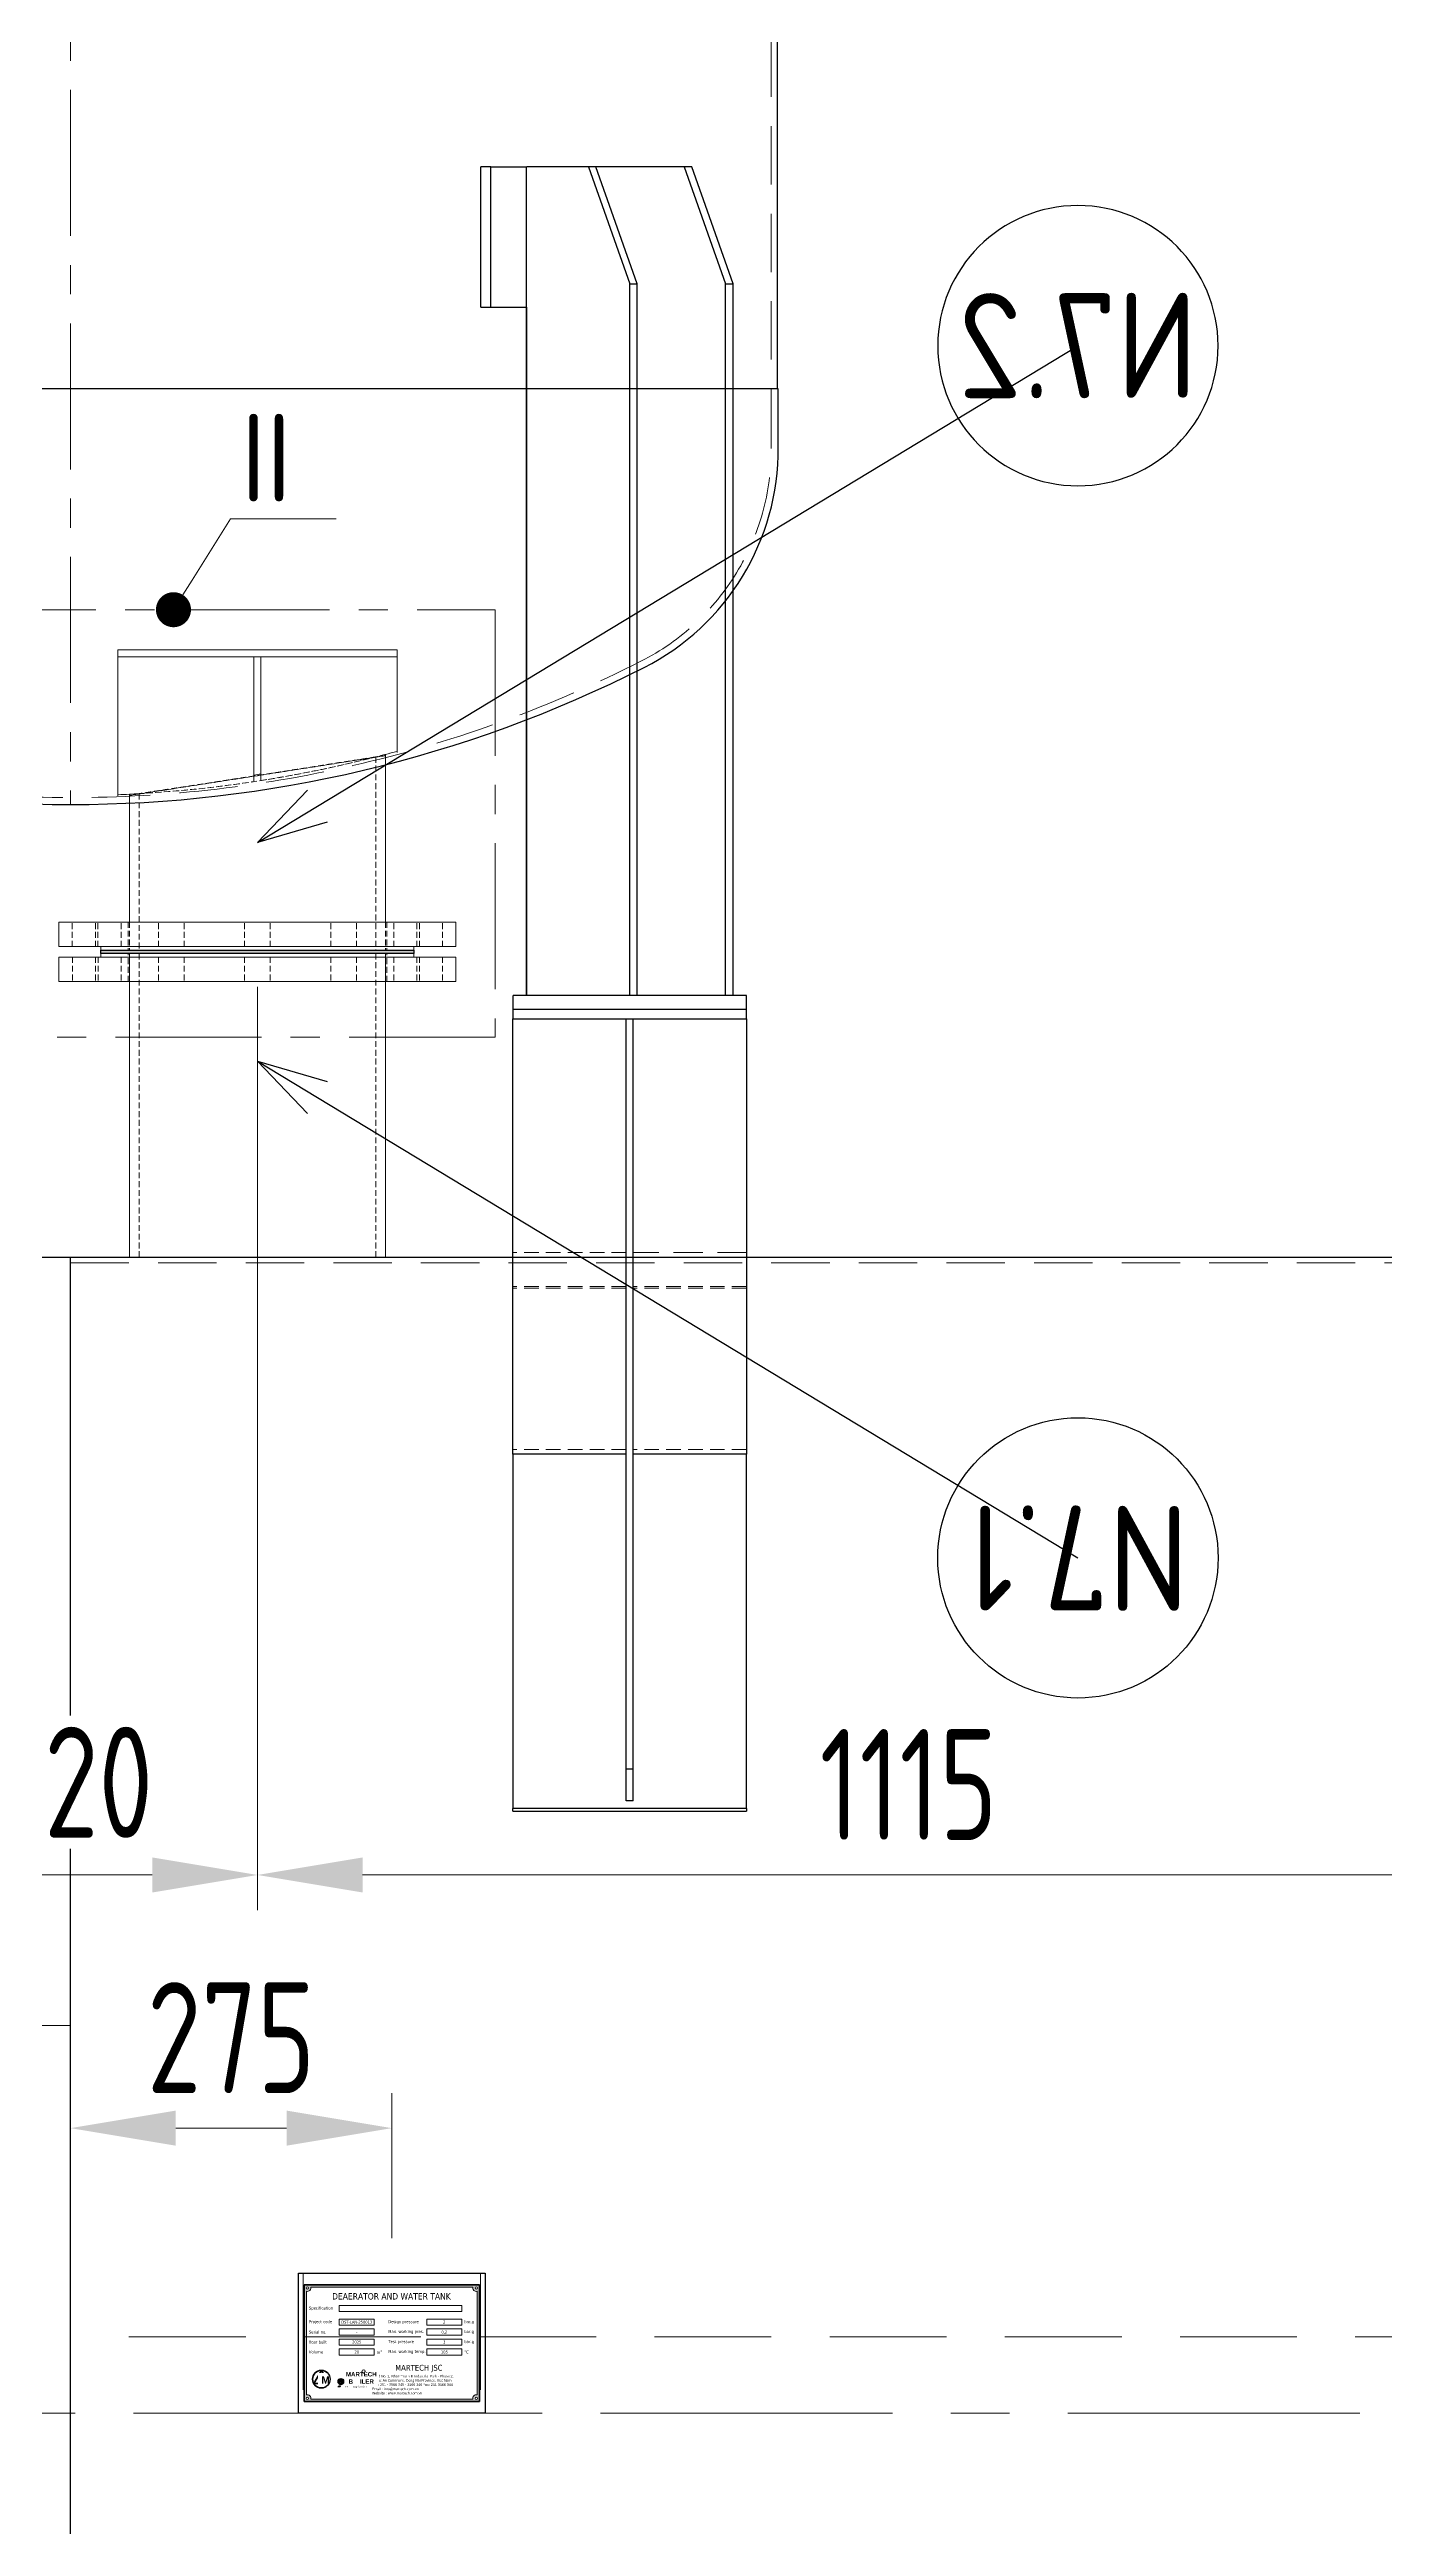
# Model space of a CAD drawing. Header units: millimetres. Extents: x -46397 to 283259, y -8690 to 23983.
# Drawn here: x 122264 to 123407, y 3872 to 5993 of the extents above; entities that cross this region are included whole.
import ezdxf
from ezdxf import colors
from ezdxf.entities.mleader import LeaderData, LeaderLine
from ezdxf.enums import TextEntityAlignment as Align
from ezdxf.math import Vec2, Vec3

# ---------------------------------------------------------------- set-up
doc = ezdxf.new("R2010")
doc.units = ezdxf.units.MM
for name, pattern in [('CENTER', [2, 1.25, -0.25, 0.25, -0.25]), ('HIDDEN', [0.375, 0.25, -0.125]), ('HIDDENX2', [0.75, 0.5, -0.25])]:
    doc.linetypes.add(name, pattern=pattern)
doc.layers.get('Defpoints').update_dxf_attribs({"lineweight": 0})
for name, color, linetype, lineweight in [('0-Dim', 7, 'Continuous', 0), ('AM_8', 1, 'Continuous', 25), ('CHUAN NET KHUAT', 4, 'HIDDEN', 0), ('DUONGCHINH', 7, 'Continuous', 25), ('DUONGTAM', 1, 'CENTER', 0), ('Long_AM_Visible', 30, 'Continuous', 25), ('MARTECH-TP-PRIMARY', 2, 'Continuous', 0), ('MARTECH-TP-TEXT3', 3, 'Continuous', 0), ('NETCHINH', 7, 'Continuous', 9), ('PHANTOM 2', 8, 'Continuous', 0), ('Standard', 7, 'Continuous', 0), ('TEXT', 7, 'Continuous', 0)]:
    doc.layers.add(name, color=color, linetype=linetype, lineweight=lineweight)
doc.styles.add('Arial', font='arial.ttf')
doc.styles.add('GHI CHÚ 1', font='isocp_IV25.ttf', dxfattribs={"width": 0.8})
doc.styles.add('Long_Text', font='isocp.shx', dxfattribs={"width": 0.7})
doc.styles.get("Standard").update_dxf_attribs({"font": 'isocp.shx', "width": 0.8})
doc.styles.add('Tahoma', font='tahoma.ttf')
doc.styles.add('TEXT', font='arial.ttf', dxfattribs={"height": 124})
doc.styles.add('Text_nameplate', font='arial.ttf', dxfattribs={"width": 0.9, "height": 2.5})
doc.dimstyles.new('1-30SCALE', dxfattribs={"dimtxt": 75, "dimasz": 75, "dimexe": 37.5, "dimexo": 30, "dimgap": 30, "dimtad": 1, "dimtoh": 1, "dimdec": 0, "dimdsep": 46, "dimtxsty": 'GHI CHÚ 1', "dimcen": 0.09, "dimclrd": 256, "dimclre": 256, "dimclrt": 2, "dimadec": 0, "dimazin": 0, "dimtfac": 1, "dimtdec": 0, "dimtofl": 0, "dimtmove": 0, "dimatfit": 3, "dimfxl": 1, "dimlwd": 0, "dimlwe": 0, "dimarcsym": 0})

# ---------------------------------------------------------------- blocks, each defined once
blk = doc.blocks.new('fsdgđfhfj')
at = {"layer": 'TEXT', "lineweight": 50}
blk.add_lwpolyline([(6355.4, 1637.4), (6348.9, 1626.1), (6361.9, 1626.1)], close=True, dxfattribs=at)
blk.add_circle((6355.4, 1629.9), 7.5, dxfattribs=at)
at = {"layer": 'TEXT', "insert": (6355.5, 1632.2), "char_height": 6.036, "attachment_point": 1, "style": 'TEXT', "bg_fill": 2}
blk.add_mtext('\\pxqc;{\\fArial|b1|i0|c0|p34;M}', dxfattribs=at)
blk.add_circle((6355.4, 1629.9), 7.5)
at = {"layer": 'TEXT', "insert": (6376.4, 1636), "char_height": 3.772, "attachment_point": 1, "style": 'TEXT', "bg_fill": 2}
blk.add_mtext('\\pxqc;{\\fArial|b1|i0|c0|p34;MARTECH\\PB    ILER}', dxfattribs=at)
at = {"layer": 'TEXT', "insert": (6375.5, 1624.2), "char_height": 1.32, "attachment_point": 1, "style": 'TEXT', "bg_fill": 2}
blk.add_mtext('\\pxqc;The      nergy Solutions', dxfattribs=at)
at = {"layer": 'TEXT'}
h = blk.add_hatch(color=256, dxfattribs=at)
h.dxf.hatch_style = 1
edge = h.paths.add_edge_path(flags=16)
edge.add_arc((6374.1, 1628.4), 0.228, 0, 360)
edge = h.paths.add_edge_path(flags=16)
edge.add_arc((6370.2, 1627.8), 0.228, 0, 360)
edge = h.paths.add_edge_path(flags=16)
edge.add_arc((6370.7, 1627.8), 0.228, 0, 360)
edge = h.paths.add_edge_path(flags=16)
edge.add_arc((6371.3, 1627.8), 0.228, 0, 360)
edge = h.paths.add_edge_path(flags=16)
edge.add_arc((6371.8, 1627.8), 0.228, 0, 360)
edge = h.paths.add_edge_path(flags=16)
edge.add_arc((6373.5, 1627.8), 0.228, 0, 360)
edge = h.paths.add_edge_path(flags=16)
edge.add_arc((6373, 1627.8), 0.228, 0, 360)
edge = h.paths.add_edge_path(flags=16)
edge.add_arc((6372.4, 1627.8), 0.228, 0, 360)
edge = h.paths.add_edge_path(flags=16)
edge.add_arc((6370.4, 1627.2), 0.228, 0, 360)
edge = h.paths.add_edge_path(flags=16)
edge.add_arc((6371, 1627.2), 0.228, 0, 360)
edge = h.paths.add_edge_path(flags=16)
edge.add_arc((6372.4, 1628.4), 0.228, 0, 360)
edge = h.paths.add_edge_path(flags=16)
edge.add_arc((6373, 1628.4), 0.228, 0, 360)
edge = h.paths.add_edge_path(flags=16)
edge.add_arc((6373.5, 1628.4), 0.228, 0, 360)
edge = h.paths.add_edge_path(flags=16)
edge.add_arc((6371.8, 1628.4), 0.228, 0, 360)
edge = h.paths.add_edge_path(flags=16)
edge.add_arc((6371.3, 1628.4), 0.228, 0, 360)
edge = h.paths.add_edge_path(flags=16)
edge.add_arc((6370.7, 1628.4), 0.228, 0, 360)
edge = h.paths.add_edge_path(flags=16)
edge.add_arc((6370.2, 1628.4), 0.228, 0, 360)
edge = h.paths.add_edge_path(flags=16)
edge.add_arc((6372.1, 1626.8), 0.818, 0, 360)
edge = h.paths.add_edge_path(flags=16)
edge.add_arc((6370.9, 1626.6), 0.228, 0, 360)
edge = h.paths.add_edge_path(flags=16)
edge.add_arc((6374.1, 1627.8), 0.228, 0, 360)
edge = h.paths.add_edge_path()
edge.add_arc((6372.1, 1627.8), 2.4, 0, 360)
h = blk.add_hatch(color=256, dxfattribs=at)
h.dxf.hatch_style = 1
edge = h.paths.add_edge_path()
edge.add_spline(control_points=[(6369.7, 1623.2), (6369.8, 1623.3), (6370.2, 1623.6), (6371.2, 1623.2), (6371.6, 1623.7), (6371.8, 1623.9)], knot_values=[0, 0, 0, 0, 0.315535, 1.31207, 1.873609, 1.873609, 1.873609, 1.873609], degree=3, periodic=0)
edge.add_spline(control_points=[(6371.8, 1623.9), (6371.7, 1623.8), (6371.2, 1623.3), (6370.1, 1623.9), (6369.8, 1623.3), (6369.7, 1623.2)], knot_values=[0, 0, 0, 0, 0.411397, 1.576501, 1.877595, 1.877595, 1.877595, 1.877595], degree=3, periodic=0)
edge = h.paths.add_edge_path()
edge.add_spline(control_points=[(6369.7, 1622.8), (6369.8, 1622.8), (6370.2, 1623.2), (6371.2, 1622.7), (6371.6, 1623.2), (6371.8, 1623.4)], knot_values=[0, 0, 0, 0, 0.315535, 1.31207, 1.873609, 1.873609, 1.873609, 1.873609], degree=3, periodic=0)
edge.add_spline(control_points=[(6371.8, 1623.4), (6371.7, 1623.3), (6371.2, 1622.9), (6370.1, 1623.4), (6369.8, 1622.9), (6369.7, 1622.8)], knot_values=[0, 0, 0, 0, 0.411397, 1.576501, 1.877595, 1.877595, 1.877595, 1.877595], degree=3, periodic=0)
at = {"layer": 'TEXT', "lineweight": 50}
for centre, radius in [((6372.1, 1627.8), 2.4), ((6372.1, 1626.8), 0.818)]:
    blk.add_circle(centre, radius, dxfattribs=at)
at = {"layer": 'TEXT'}
for centre, radius in [((6372.1, 1627.8), 2.4), ((6370.2, 1628.4), 0.228), ((6370.2, 1627.8), 0.228), ((6370.4, 1627.2), 0.228), ((6370.7, 1628.4), 0.228), ((6370.7, 1627.8), 0.228), ((6371, 1627.2), 0.228), ((6370.9, 1626.6), 0.228), ((6371.3, 1628.4), 0.228), ((6371.3, 1627.8), 0.228), ((6372.1, 1626.8), 0.818), ((6371.8, 1628.4), 0.228), ((6371.8, 1627.8), 0.228), ((6372.4, 1628.4), 0.228), ((6372.4, 1627.8), 0.228), ((6373, 1628.4), 0.228), ((6373, 1627.8), 0.228), ((6373.5, 1628.4), 0.228), ((6373.5, 1627.8), 0.228), ((6374.1, 1628.4), 0.228), ((6374.1, 1627.8), 0.228)]:
    blk.add_circle(centre, radius, dxfattribs=at)
for points in [[(6369.7, 1623.7), (6369.9, 1624), (6371.4, 1624.1), (6371.8, 1624.3)], [(6369.7, 1623.7), (6370, 1623.9), (6371.3, 1623.9), (6371.8, 1624.3)], [(6369.7, 1623.2), (6369.9, 1623.5), (6371.4, 1623.6), (6371.8, 1623.9)], [(6369.7, 1623.2), (6370, 1623.4), (6371.3, 1623.4), (6371.8, 1623.9)]]:
    blk.add_spline(points, degree=3, dxfattribs=at)
at = {"layer": 'TEXT', "insert": (6391.7, 1637.2), "char_height": 1.32, "attachment_point": 1, "style": 'TEXT', "bg_fill": 2}
blk.add_mtext('\\pxqc;R', dxfattribs=at)
at = {"layer": 'TEXT'}
blk.add_circle((6391.6, 1636.6), 1.44, dxfattribs=at)
blk = doc.blocks.new('DEA.Name')
h = blk.add_hatch(color=8)
h.dxf.hatch_style = 1
h.paths.add_polyline_path([(0, 0), (0, -100), (150, -100), (150, 0)])
h.paths.add_polyline_path([(144.4, -2, 0.561525), (148, -5.6), (148, -94.4, 0.561525), (144.4, -98), (5.6, -98, 0.561525), (2, -94.4), (2, -5.6, 0.561525), (5.6, -2)], flags=16)
h.paths.add_polyline_path([(3.7, -2.7, -1), (1.7, -2.7, -1)], flags=16)
h.paths.add_polyline_path([(30, -29.4), (60, -29.4), (60, -34.6), (30, -34.6)], flags=0)
h.paths.add_polyline_path([(30, -37.9), (60, -37.9), (60, -43.2), (30, -43.2)], flags=0)
h.paths.add_polyline_path([(30, -46.5), (60, -46.5), (60, -51.7), (30, -51.7)], flags=0)
h.paths.add_polyline_path([(30, -55), (60, -55), (60, -60.2), (30, -60.2)], flags=0)
h.paths.add_polyline_path([(3.7, -97.3, -1), (1.7, -97.3, -1)], flags=16)
h.paths.add_polyline_path([(105, -29.4), (135, -29.4), (135, -34.6), (105, -34.6)], flags=0)
h.paths.add_polyline_path([(105, -37.9), (135, -37.9), (135, -43.2), (105, -43.2)], flags=0)
h.paths.add_polyline_path([(105, -46.5), (135, -46.5), (135, -51.7), (105, -51.7)], flags=0)
h.paths.add_polyline_path([(148.3, -2.7, -1), (146.3, -2.7, -1)], flags=16)
h.paths.add_polyline_path([(148.3, -97.3, -1), (146.3, -97.3, -1)], flags=16)
h.paths.add_polyline_path([(57.5, -95.3), (129.3, -95.3), (129.3, -75.7), (57.5, -75.7)], flags=8)
h.paths.add_polyline_path([(71.3, -51.4), (94.1, -51.4), (94.1, -45.8), (71.3, -45.8)], flags=8)
h.paths.add_polyline_path([(3.3, -51.8), (19.7, -51.8), (19.7, -46.2), (3.3, -46.2)], flags=8)
h.paths.add_polyline_path([(71.1, -34.3), (97.8, -34.3), (97.8, -28.7), (71.1, -28.7)], flags=8)
h.paths.add_polyline_path([(71.1, -42.9), (102.5, -42.9), (102.5, -37.3), (71.1, -37.3)], flags=8)
h.paths.add_polyline_path([(75.1, -76.9), (120.8, -76.9), (120.8, -66.1), (75.1, -66.1)], flags=8)
h.paths.add_polyline_path([(19.6, -15.7), (129.3, -15.7), (129.3, -3.9), (19.6, -3.9)], flags=8)
blk.add_lwpolyline([(150, -100), (0, -100), (0, 0), (150, 0)], close=True)
at = {"layer": 'MARTECH-TP-PRIMARY'}
for points in [[(0, -100), (150, -100), (150, 0), (0, 0)], [(30, -17.7), (135, -17.7), (135, -22.9), (30, -22.9)], [(30, -29.4), (60, -29.4), (60, -34.6), (30, -34.6)], [(30, -37.9), (60, -37.9), (60, -43.2), (30, -43.2)], [(105, -29.4), (135, -29.4), (135, -34.6), (105, -34.6)], [(105, -37.9), (135, -37.9), (135, -43.2), (105, -43.2)], [(30, -46.5), (60, -46.5), (60, -51.7), (30, -51.7)], [(30, -55), (60, -55), (60, -60.2), (30, -60.2)], [(105, -46.5), (135, -46.5), (135, -51.7), (105, -51.7)], [(105, -55), (135, -55), (135, -60.2), (105, -60.2)]]:
    blk.add_lwpolyline(points, close=True, dxfattribs=at)
blk.add_lwpolyline([(2, -94.4, -0.561525), (5.6, -98), (144.4, -98, -0.561525), (148, -94.4), (148, -5.6, -0.561525), (144.4, -2), (5.6, -2, -0.561525), (2, -5.6)], format="xyb", close=True, dxfattribs=at)
for centre in [(2.7, -2.7), (147.3, -2.7), (2.7, -97.3), (147.3, -97.3)]:
    blk.add_circle(centre, 1, dxfattribs=at)
at = {"layer": 'MARTECH-TP-TEXT3', "style": 'Tahoma'}
for s, insert, char_height, width, attachment_point in [('\\pxql;Specification', (4, -20.3), 2.609, 18.46, 4), ('DEAERATOR AND WATER TANK', (74.7, -10), 5.5, 114.82, 5), ('\\pxql;Serial no.', (4, -40.5), 2.609, 18.46, 4), ('\\pxql;Project code', (4, -32), 2.609, 23.757, 4), ('\\pxql;Design pressure', (72, -32), 2.609, 70.434, 4), ('\\pxql;Max. working pres.', (72, -40.5), 2.609, 70.434, 4), ('bar.g', (137, -32), 2.61, 70.434, 4), ('bar.g', (137, -40.5), 2.61, 70.434, 4), ('\\pxql;Year built', (4, -49.1), 2.609, 18.46, 4), ('\\pxql;Volume', (4, -57.6), 2.609, 18.46, 4), ('\\A1;m{\\H0.7x;\\S3^ ;}', (62, -57.6), 2.609, 18.46, 4), ('\\pxql;Test pressure', (72, -49.1), 2.609, 70.434, 4), ('\\pxql;Max. working temp.', (72, -57.6), 2.609, 70.434, 4), ('bar.g', (137, -49.1), 2.61, 70.434, 4), ('%%DC', (137, -57.6), 2.61, 70.434, 4), ('\\pxql;Road No. 2, Nhon Trach III Industrial Park - Phase 2, \\PPhuoc An Commune, Dong Nai Province, Viet Nam\\PTel : 251 - 3566 345 - 3566 346 Fax: 251 3566 344\\PEmail : info@martech.com.vn\\PWebsite : www.martech.com.vn', (101.7, -85.6), 2.18, 86.974, 5), ('MARTECH JSC', (98.2, -71.8), 4.991, 165.947, 5)]:
    blk.add_mtext(s, dxfattribs=dict(at, insert=insert, char_height=char_height, width=width, attachment_point=attachment_point))
at = {"layer": 'MARTECH-TP-TEXT3', "style": 'Text_nameplate', "width": 0.9, "flags": 2}
blk.add_attdef('SPEC.', text='', height=2.5, dxfattribs=at).set_placement((82.5, -20.3), align=Align.MIDDLE_CENTER)
at = {"layer": 'MARTECH-TP-TEXT3', "style": 'Tahoma'}
for tag, height, p in [('PROJECT_CODE', 2.4, (45, -32)), ('SERIAL_NO.', 2.61, (45, -40.5)), ('MAX_WORKING_PRESS', 2.61, (120, -40.5)), ('DESIGN_PRESSURE', 2.61, (120, -32)), ('VOLUME', 2.61, (45, -57.6)), ('YEAR', 2.61, (45, -49.1)), ('MAX_WORKING_TEMP.', 2.61, (120, -57.6)), ('TEST_PRES.', 2.61, (120, -49.1))]:
    blk.add_attdef(tag, text='', height=height, dxfattribs=at).set_placement(p, align=Align.MIDDLE_CENTER)
blk.add_blockref('fsdgđfhfj', (-6340.7, -1710.8))
blk = doc.blocks.new('A$Cb6d5b212')
at = {"color": 2, "linetype": 'Continuous', "lineweight": 0, "ltscale": 10, "extrusion": (2.28848e-17, 1, 0)}
blk.add_line((0, -990), (0, 990), dxfattribs=at)
at = {"layer": 'CHUAN NET KHUAT', "color": 3, "linetype": 'HIDDENX2', "lineweight": 0, "ltscale": 100, "extrusion": (2.28848e-17, 1, 0)}
for p, q in [((-1500, 985), (0, 985)), ((0, 985), (1500, 985))]:
    blk.add_line(p, q, dxfattribs=at)
at = {"layer": 'CHUAN NET KHUAT', "color": 3, "linetype": 'HIDDENX2', "lineweight": 0, "ltscale": 200}
for p, q in [((0, 550.6), (-1500, 550.6)), ((0, 332), (-1500, 332))]:
    blk.add_line(p, q, dxfattribs=at)
at = {"layer": 'CHUAN NET KHUAT', "color": 4, "linetype": 'HIDDENX2', "lineweight": 0, "ltscale": 200}
blk.add_line((1500, 65.4), (0, 65.4), dxfattribs=at)
at = {"layer": 'DUONGCHINH', "color": 2, "ltscale": 10, "extrusion": (2.28848e-17, 1, 0)}
for p, q in [((-1500, 990), (0, 990)), ((0, -990), (0, 990)), ((0, 990), (1500, 990))]:
    blk.add_line(p, q, dxfattribs=at)
at = {"layer": 'DUONGTAM', "ltscale": 200}
blk.add_line((-3546.2, 0), (3546.2, 0), dxfattribs=at)
blk = doc.blocks.new('SD2-1')
at = {"layer": 'CHUAN NET KHUAT', "ltscale": 50, "extrusion": (2.28848e-17, 1, 0)}
for p, q in [((198.3, 478.3), (101.3, 478.3)), ((301.3, 474.3), (101.3, 474.3)), ((198.3, 449.3), (101.3, 449.3)), ((198.3, 447.8), (101.3, 447.8)), ((301.3, 449.3), (204.3, 449.3)), ((301.3, 447.8), (204.3, 447.8)), ((198.3, 309.6), (101.3, 309.6)), ((301.3, 309.6), (204.3, 309.6))]:
    blk.add_line(p, q, dxfattribs=at)
at = {"layer": 'CHUAN NET KHUAT', "ltscale": 100, "extrusion": (2.28848e-17, 1, 0)}
blk.add_line((301.3, 478.3), (204.3, 478.3), dxfattribs=at)
at = {"layer": 'DUONGCHINH', "extrusion": (2.28848e-17, 1, 0)}
for p, q in [((301.3, 686.3), (101.3, 686.3)), ((101.3, 686.3), (101.3, 678.3)), ((301.3, 678.3), (301.3, 686.3)), ((101.3, 678.3), (301.3, 678.3)), ((101.3, 305.6), (101.3, 678.3)), ((198.3, 35.8), (198.3, 678.3)), ((204.3, 35.8), (204.3, 678.3)), ((301.3, 678.3), (301.3, 305.6)), ((101.3, 305.6), (101.3, 2.1)), ((198.3, 305.6), (101.3, 305.6)), ((301.3, 305.6), (204.3, 305.6)), ((301.3, 2.1), (301.3, 305.6)), ((198.3, 8.7), (198.3, 35.8)), ((204.3, 35.8), (198.3, 35.8)), ((204.3, 8.7), (204.3, 35.8)), ((101.3, 0), (101.3, 2.1)), ((301.3, 2.1), (101.3, 2.1)), ((101.3, 0), (301.3, 0)), ((204.3, 8.7), (198.3, 8.7)), ((301.3, 2.1), (301.3, 0))]:
    blk.add_line(p, q, dxfattribs=at)
blk = doc.blocks.new('WQU EUIQUWE QWEQWE')
at = {"color": 2, "linetype": 'Continuous', "lineweight": 0, "ltscale": 10, "extrusion": (-2.22045e-16, 1, 0)}
for p, q in [((5330, 1247), (4990, 1247)), ((4990, 1226), (4990, 1247)), ((5294, 1250), (5026, 1250)), ((5026, 1247), (5026, 1250)), ((5050.4, 990), (5050.4, 1250)), ((5269.5, 990), (5269.5, 1250)), ((5294, 1247), (5294, 1250)), ((5330, 1226), (5330, 1247)), ((5330, 1226), (4990, 1226)), ((5050.4, 990), (5269.5, 990))]:
    blk.add_line(p, q, dxfattribs=at)
at = {"color": 1, "linetype": 'HIDDENX2', "lineweight": 0, "ltscale": 10, "extrusion": (-2.22045e-16, 1, 0)}
for p, q in [((5001.5, 1247), (5001.5, 1226)), ((5021.3, 1247), (5021.3, 1226)), ((5023.5, 1247), (5023.5, 1226)), ((5043.3, 1247), (5043.3, 1226)), ((5049.2, 1226), (5049.2, 1250)), ((5058.6, 990), (5058.6, 1250)), ((5075.2, 1247), (5075.2, 1226)), ((5097.2, 1247), (5097.2, 1226)), ((5149, 1247), (5149, 1226)), ((5171, 1247), (5171, 1226)), ((5222.7, 1247), (5222.7, 1226)), ((5244.7, 1247), (5244.7, 1226)), ((5261.4, 990), (5261.4, 1250)), ((5270.7, 1226), (5270.7, 1250)), ((5276.7, 1247), (5276.7, 1226)), ((5296.5, 1247), (5296.5, 1226)), ((5298.7, 1247), (5298.7, 1226)), ((5318.5, 1247), (5318.5, 1226))]:
    blk.add_line(p, q, dxfattribs=at)
blk = doc.blocks.new('A$C84ccd93c')
at = {"color": 3, "linetype": 'HIDDENX2', "lineweight": 0, "ltscale": 100, "extrusion": (6.89019e-16, 1, 0)}
blk.add_line((602.3, 1954.6), (602.3, 454.6), dxfattribs=at)
at = {"color": 3, "linetype": 'HIDDENX2', "lineweight": 0, "ltscale": 100}
blk.add_lwpolyline([(-597.7, 454.6), (-597.7, 404.6, 0.284518), (-486, 221.3, 0.238987), (490.7, 221.3, 0.284518), (602.3, 404.6), (602.3, 454.6)], format="xyb", dxfattribs=at)
at = {"layer": 'DUONGCHINH', "color": 2, "ltscale": 10, "extrusion": (6.89019e-16, 1, 0)}
for p, q in [((607.3, 1954.6), (607.3, 454.6)), ((607.3, 454.6), (-602.7, 454.6))]:
    blk.add_line(p, q, dxfattribs=at)
at = {"layer": 'DUONGCHINH', "color": 2, "ltscale": 10}
blk.add_lwpolyline([(-603.7, 454.6), (-603.7, 404.6, 0.28449), (-488.7, 216, 0.238987), (493.4, 216, 0.28449), (608.3, 404.6), (608.3, 454.6)], format="xyb", close=True, dxfattribs=at)
at = {"layer": 'DUONGTAM', "ltscale": 100}
blk.add_line((2.3, 2310.6), (2.3, 98.6), dxfattribs=at)
blk = doc.blocks.new('A$Cbc6c2a49')
at = {"color": 2, "linetype": 'Continuous', "lineweight": 0, "ltscale": 10, "extrusion": (6.89019e-16, 1, 0)}
for p, q in [((281.9, 231), (42.8, 231)), ((42.8, 225), (42.8, 231)), ((42.8, 225), (42.8, 225)), ((42.8, 225), (42.8, 106)), ((42.8, 225), (159.3, 225)), ((162.3, 225), (159.3, 225)), ((159.3, 123.9), (159.3, 225)), ((165.3, 225), (162.3, 225)), ((165.3, 225), (165.3, 124.9)), ((165.3, 225), (281.8, 225)), ((281.9, 225), (281.8, 225)), ((281.9, 225), (281.9, 231)), ((281.9, 143.2), (281.9, 225)), ((271.9, 141.5), (271.9, -2)), ((281.9, 144.2), (281.9, 144.2)), ((42.8, 107), (42.8, 107)), ((52.8, 107.4), (52.8, -2)), ((159.3, 123.9), (159.3, 122.8)), ((165.3, 123.8), (165.3, 124.9)), ((-7.7, -2), (332.3, -2)), ((-7.7, -2), (-7.7, -23)), ((332.3, -2), (332.3, -23)), ((-7.7, -23), (332.3, -23)), ((28.3, -23), (28.3, -26)), ((28.3, -26), (296.3, -26)), ((296.3, -23), (296.3, -26))]:
    blk.add_line(p, q, dxfattribs=at)
at = {"color": 1, "linetype": 'HIDDENX2', "lineweight": 0, "ltscale": 10, "extrusion": (6.89019e-16, 1, 0)}
for p, q in [((263.7, 139.4), (263.7, -26)), ((61, 107.9), (61, -26)), ((159.3, 123.8), (159.3, 118.2)), ((165.3, 119.1), (165.3, 124.8)), ((3.8, -23), (3.8, -2)), ((23.6, -23), (23.6, -2)), ((25.8, -23), (25.8, -2)), ((45.6, -23), (45.6, -2)), ((51.6, -2), (51.6, -26)), ((52.8, -2), (52.8, -26)), ((77.6, -23), (77.6, -2)), ((99.6, -23), (99.6, -2)), ((151.3, -23), (151.3, -2)), ((173.3, -23), (173.3, -2)), ((225.1, -23), (225.1, -2)), ((247.1, -23), (247.1, -2)), ((271.9, -2), (271.9, -26)), ((273.1, -2), (273.1, -26)), ((279.1, -23), (279.1, -2)), ((298.8, -23), (298.8, -2)), ((301.1, -23), (301.1, -2)), ((320.8, -23), (320.8, -2))]:
    blk.add_line(p, q, dxfattribs=at)
at = {"color": 1, "linetype": 'HIDDENX2', "lineweight": 0, "ltscale": 10, "extrusion": (0, 0, -1)}
for start, end in [(255.273, 267.057), (255.273, 255.7213), (266.6224, 267.057)]:
    blk.add_arc((2.7, 1186), 1080, start, end, dxfattribs=at)
at = {"color": 1, "linetype": 'HIDDENX2', "lineweight": 0, "ltscale": 10}
for start, end in [(278.9491, 284.7248), (272.9452, 278.627)]:
    blk.add_arc((-2.7, 1186), 1080, start, end, dxfattribs=at)
at = {"color": 2, "linetype": 'Continuous', "lineweight": 0, "ltscale": 10}
for centre, radius, start, end in [((-2.7, 1186), 1080, 284.7248, 285.2763), ((-2.7, 1186), 1080, 272.4119, 272.9452), ((-2.7, 1185), 1073.4, 278.6807, 279.0048)]:
    blk.add_arc(centre, radius, start, end, dxfattribs=at)
at = {"color": 2, "linetype": 'Continuous', "lineweight": 0, "ltscale": 10, "extrusion": (0, 0, -1)}
for start, end in [(254.7238, 255.273), (267.057, 267.5881)]:
    blk.add_arc((2.7, 1186), 1080, start, end, dxfattribs=at)
at = {"color": 2, "linetype": 'Continuous', "lineweight": 0, "ltscale": 10}
blk.add_open_spline([(271.9, 140.5), (271.9, 140.5), (271.7, 140.5), (271, 140.3), (270.5, 140.3), (269.2, 140), (268.3, 139.9), (266.2, 139.6), (265, 139.4), (262.2, 138.9), (260.6, 138.7), (257.2, 138.2), (255.3, 137.9), (251.3, 137.2), (249.2, 136.9), (244.7, 136.2), (242.4, 135.8), (237.5, 135.1), (234.9, 134.7), (229.5, 133.8), (226.6, 133.3), (220.6, 132.4), (217.5, 131.9), (211, 130.9), (207.7, 130.4), (200.9, 129.3), (197.5, 128.8), (190.5, 127.7), (187, 127.1), (179.9, 126), (176.3, 125.5), (169.3, 124.4), (165.8, 123.8), (158.9, 122.8), (155.4, 122.2), (148.3, 121.1), (144.8, 120.6), (137.7, 119.5), (134.2, 118.9), (127.2, 117.9), (123.7, 117.3), (117, 116.3), (113.7, 115.8), (107.2, 114.8), (104.1, 114.3), (98.1, 113.4), (95.2, 112.9), (89.7, 112.1), (87.1, 111.7), (82.3, 110.9), (79.9, 110.6), (75.5, 109.9), (73.3, 109.6), (69.3, 109), (67.5, 108.7), (64, 108.1), (62.5, 107.9), (59.7, 107.5), (58.5, 107.3), (56.4, 107), (55.5, 106.8), (54.1, 106.6), (53.6, 106.6), (52.9, 106.4), (52.8, 106.4), (52.8, 106.4)], degree=3, knots=[0, 0, 0, 0, 10.310277, 10.310277, 20.620554, 20.620554, 30.930831, 30.930831, 41.241109, 41.241109, 51.551386, 51.551386, 61.861663, 61.861663, 72.17194, 72.17194, 82.482217, 82.482217, 92.930722, 92.930722, 103.379227, 103.379227, 113.827732, 113.827732, 124.276237, 124.276237, 134.724742, 134.724742, 145.173246, 145.173246, 155.621751, 155.621751, 166.070256, 166.070256, 176.515688, 176.515688, 186.961119, 186.961119, 197.406551, 197.406551, 207.851982, 207.851982, 218.297414, 218.297414, 228.742845, 228.742845, 239.188277, 239.188277, 249.633709, 249.633709, 259.943671, 259.943671, 270.253634, 270.253634, 280.563597, 280.563597, 290.87356, 290.87356, 301.183523, 301.183523, 311.493485, 311.493485, 321.803448, 321.803448, 332.113411, 332.113411, 332.113411, 332.113411], dxfattribs=at)
at = {"color": 1, "linetype": 'HIDDENX2', "lineweight": 0, "ltscale": 10}
blk.add_open_spline([(263.7, 139.4), (263.7, 139.4), (263.6, 139.3), (262.9, 139.2), (262.5, 139.2), (261.2, 139), (260.4, 138.8), (258.4, 138.5), (257.3, 138.4), (254.7, 137.9), (253.3, 137.7), (250.1, 137.2), (248.4, 136.9), (244.7, 136.4), (242.7, 136.1), (238.6, 135.4), (236.4, 135.1), (231.9, 134.4), (229.5, 134), (224.4, 133.2), (221.8, 132.8), (216.2, 131.9), (213.3, 131.5), (207.4, 130.5), (204.3, 130), (198.1, 129.1), (194.9, 128.6), (188.4, 127.6), (185.1, 127), (178.6, 126), (175.3, 125.5), (168.8, 124.5), (165.5, 124), (159.1, 123), (155.9, 122.5), (149.4, 121.5), (146.1, 121), (139.5, 120), (136.3, 119.5), (129.8, 118.5), (126.6, 118), (120.4, 117), (117.3, 116.5), (111.3, 115.6), (108.4, 115.2), (102.9, 114.3), (100.2, 113.9), (95.2, 113.1), (92.7, 112.7), (88.3, 112.1), (86.1, 111.7), (82, 111.1), (80, 110.8), (76.3, 110.2), (74.6, 110), (71.4, 109.5), (69.9, 109.2), (67.4, 108.9), (66.2, 108.7), (64.3, 108.4), (63.5, 108.3), (62.2, 108.1), (61.7, 108), (61.1, 107.9), (61, 107.9), (61, 107.9)], degree=3, knots=[0, 0, 0, 0, 9.540414, 9.540414, 19.080829, 19.080829, 28.621243, 28.621243, 38.161657, 38.161657, 47.702071, 47.702071, 57.242486, 57.242486, 66.7829, 66.7829, 76.323314, 76.323314, 85.991342, 85.991342, 95.659369, 95.659369, 105.327397, 105.327397, 114.995424, 114.995424, 124.663451, 124.663451, 134.331479, 134.331479, 143.999506, 143.999506, 153.667534, 153.667534, 163.332938, 163.332938, 172.998342, 172.998342, 182.663746, 182.663746, 192.32915, 192.32915, 201.994554, 201.994554, 211.659958, 211.659958, 221.325363, 221.325363, 230.990767, 230.990767, 240.530913, 240.530913, 250.071059, 250.071059, 259.611205, 259.611205, 269.151351, 269.151351, 278.691497, 278.691497, 288.231643, 288.231643, 297.771789, 297.771789, 307.311935, 307.311935, 307.311935, 307.311935], dxfattribs=at)
blk = doc.blocks.new('_TagCircle')
at = {"color": 0, "linetype": 'ByBlock', "lineweight": -2, "transparency": 16777216}
blk.add_circle((0, 0), 4, dxfattribs=at)
at = {"layer": 'Long_AM_Visible', "color": 0, "transparency": 16777216, "style": 'Long_Text'}
blk.add_attdef('TAGNUMBER', text='', height=3, dxfattribs=at).set_placement((0, -1.5), align=Align.CENTER)
blk = doc.blocks.new('_Open30')
at = {"color": 0, "linetype": 'ByBlock', "lineweight": -2}
for p, q in [((-1, 0.268), (0, 0)), ((0, 0), (-1, -0.268)), ((0, 0), (-1, 0))]:
    blk.add_line(p, q, dxfattribs=at)
blk = doc.blocks.new('*D521')
at = {"layer": 'Defpoints', "color": 0, "transparency": 16777216}
for p in [(122556.6, 4212.7), (122281.6, 4141.5, -1.5), (122556.6, 4088.6, -1.5)]:
    blk.add_point(p, dxfattribs=at)
at = {"layer": 'PHANTOM 2', "linetype": 'Continuous', "lineweight": 0, "transparency": 16777216}
for p, q in [((122281.6, 4171.5), (122281.6, 4242.7)), ((122556.6, 4118.6), (122556.6, 4242.7)), ((122371.6, 4212.7), (122466.6, 4212.7))]:
    blk.add_line(p, q, dxfattribs=at)
at = {"layer": 'PHANTOM 2', "transparency": 16777216}
for points in [[(122371.6, 4227.7), (122371.6, 4197.7), (122281.6, 4212.7)], [(122466.6, 4227.7), (122466.6, 4197.7), (122556.6, 4212.7)]]:
    blk.add_solid(points, dxfattribs=at)
at = {"layer": 'PHANTOM 2', "color": 2, "transparency": 16777216, "insert": (122419.1, 4290.2), "char_height": 95, "attachment_point": 5, "style": 'GHI CHÚ 1'}
blk.add_mtext('275', dxfattribs=at)
blk = doc.blocks.new('*D513')
at = {"layer": 'Defpoints', "color": 0, "transparency": 16777216}
for p in [(122121.6, 5220.1, -1.5), (122441.6, 5220.1, -1.5), (122441.6, 4429.5)]:
    blk.add_point(p, dxfattribs=at)
at = {"layer": 'PHANTOM 2', "linetype": 'Continuous', "lineweight": 0, "transparency": 16777216}
for p, q in [((122121.6, 5190.1), (122121.6, 4399.5)), ((122441.6, 5190.1), (122441.6, 4399.5)), ((122211.6, 4429.5), (122351.6, 4429.5))]:
    blk.add_line(p, q, dxfattribs=at)
at = {"layer": 'PHANTOM 2', "transparency": 16777216}
for points in [[(122211.6, 4444.5), (122211.6, 4414.5), (122121.6, 4429.5)], [(122351.6, 4444.5), (122351.6, 4414.5), (122441.6, 4429.5)]]:
    blk.add_solid(points, dxfattribs=at)
at = {"layer": 'PHANTOM 2', "color": 2, "transparency": 16777216, "insert": (122281.6, 4508.9), "char_height": 95, "attachment_point": 5, "style": 'GHI CHÚ 1', "bg_fill": 3, "box_fill_scale": 1.1, "bg_fill_color": 256, "bg_fill_true_color": 13158600, "bg_fill_transparency": 0}
blk.add_mtext('320', dxfattribs=at)
blk = doc.blocks.new('*D512')
at = {"layer": 'Defpoints', "color": 0, "transparency": 16777216}
for p in [(122441.6, 5220.1, -1.5), (123556.6, 5108.6, -1.5), (123556.6, 4429.5)]:
    blk.add_point(p, dxfattribs=at)
at = {"layer": 'PHANTOM 2', "linetype": 'Continuous', "lineweight": 0, "transparency": 16777216}
for p, q in [((122441.6, 5190.1), (122441.6, 4399.5)), ((123556.6, 5078.6), (123556.6, 4399.5)), ((122531.6, 4429.5), (123466.6, 4429.5))]:
    blk.add_line(p, q, dxfattribs=at)
at = {"layer": 'PHANTOM 2', "transparency": 16777216}
for points in [[(122531.6, 4444.5), (122531.6, 4414.5), (122441.6, 4429.5)], [(123466.6, 4444.5), (123466.6, 4414.5), (123556.6, 4429.5)]]:
    blk.add_solid(points, dxfattribs=at)
at = {"layer": 'PHANTOM 2', "color": 2, "transparency": 16777216, "insert": (122999.1, 4507), "char_height": 95, "attachment_point": 5, "style": 'GHI CHÚ 1'}
blk.add_mtext('1115', dxfattribs=at)
blk = doc.blocks.new('sd2-5')
at = {"layer": 'DUONGCHINH', "ltscale": 10, "extrusion": (6.89019e-16, 1, 0)}
for p, q in [((-188.1, 621.6), (-152.7, 721.6)), ((-146.4, 721.6), (-181.7, 621.6)), ((-152.7, 721.6), (-146.7, 721.6)), ((-146.7, 721.6), (-145.8, 721.6)), ((-145.8, 721.6), (-134.5, 721.6)), ((-134.5, 721.6), (-71, 721.6)), ((-106.1, 621.6), (-70.7, 721.6)), ((-64.4, 721.6), (-99.7, 621.6)), ((-71, 721.6), (-64.6, 721.6)), ((-64.6, 721.6), (-11.6, 721.6)), ((19.3, 721.6), (-11.6, 721.6)), ((-11.3, 12), (-11.3, 721.6)), ((19.3, 721.6), (27.9, 721.6)), ((19.3, 601.6), (19.3, 721.6)), ((27.9, 601.6), (27.9, 721.6)), ((-188.1, 12), (-188.1, 621.6)), ((-181.7, 621.6), (-188.1, 621.6)), ((-181.7, 12), (-181.7, 621.6)), ((-106.1, 12), (-106.1, 621.6)), ((-99.7, 621.6), (-106.1, 621.6)), ((-99.7, 12), (-99.7, 621.6)), ((19.3, 601.6), (-11.6, 601.6)), ((-11.3, 601.6), (-11.3, 12)), ((27.9, 601.6), (19.3, 601.6)), ((-199.7, 12), (0, 12)), ((-199.7, 0), (-199.7, 12)), ((-199.7, 0), (0, 0)), ((0, 12), (0.3, 12)), ((0, 0), (0.3, 0)), ((0.3, 0), (0.3, 12))]:
    blk.add_line(p, q, dxfattribs=at)
blk = doc.blocks.new('_Dot')
at = {"color": 0, "linetype": 'ByBlock', "lineweight": -2}
blk.add_line((-0.5, 0), (-1, 0), dxfattribs=at)
at = {"color": 0, "linetype": 'ByBlock', "const_width": 0.5}
blk.add_lwpolyline([(-0.25, 0, 1), (0.25, 0, 1)], format="xyb", close=True, dxfattribs=at)

msp = doc.modelspace()

# ---------------------------------------------------------------- hatches: boundary and pattern name
at = {"layer": 'AM_8'}
msp.add_hatch(color=4, dxfattribs=at).paths.add_polyline_path([(122307.61, 5218.61), (122575.62, 5218.61), (122575.62, 5221.61), (122575.61, 5221.61), (122307.61, 5221.61)])

# ---------------------------------------------------------------- linework, layer by layer
at = {"elevation": -1.5}
msp.add_lwpolyline([(122307.61, 5221.61), (122575.62, 5221.61), (122575.62, 5218.61), (122307.61, 5218.61)], close=True, dxfattribs=at)

# ---------------------------------------------------------------- block references
for name, p in [('A$Cbc6c2a49', (122279.28, 5247.61, -1.5)), ('A$C84ccd93c', (122279.28, 5247.61, -1.5)), ('SD2-1', (122559.11, 4484.29, -1.5))]:
    msp.add_blockref(name, p)
at = {"xscale": -1}
msp.add_blockref('sd2-5', (122660.73, 5170.61, -1.5), dxfattribs=at)
ref = msp.add_blockref('DEA.Name', (122481.62, 4078.61, -1.5))
ref.add_attrib('PROJECT_CODE', 'DST-LAN-250013', dxfattribs={"layer": 'MARTECH-TP-TEXT3', "height": 2.5, "style": 'Tahoma'}).set_placement((122526.62, 4046.6, -1.5), align=Align.MIDDLE_CENTER)
ref.add_attrib('DESIGN_PRESSURE', '2', dxfattribs={"layer": 'MARTECH-TP-TEXT3', "height": 2.5, "style": 'Tahoma'}).set_placement((122601.62, 4046.6, -1.5), align=Align.MIDDLE_CENTER)
ref.add_attrib('SERIAL_NO.', '-', dxfattribs={"layer": 'MARTECH-TP-TEXT3', "height": 2.5}).set_placement((122526.62, 4038.06, -1.5), align=Align.MIDDLE_CENTER)
ref.add_attrib('MAX_WORKING_PRESS', '0.2', dxfattribs={"layer": 'MARTECH-TP-TEXT3', "height": 2.5, "style": 'Tahoma'}).set_placement((122601.62, 4038.06, -1.5), align=Align.MIDDLE_CENTER)
ref.add_attrib('YEAR', '2025', dxfattribs={"layer": 'MARTECH-TP-TEXT3', "height": 2.5, "style": 'Tahoma'}).set_placement((122526.62, 4029.52, -1.5), align=Align.MIDDLE_CENTER)
ref.add_attrib('TEST_PRES.', '3', dxfattribs={"layer": 'MARTECH-TP-TEXT3', "height": 2.5, "style": 'Tahoma'}).set_placement((122601.62, 4029.52, -1.5), align=Align.MIDDLE_CENTER)
ref.add_attrib('VOLUME', '20', dxfattribs={"layer": 'MARTECH-TP-TEXT3', "height": 2.5, "style": 'Tahoma'}).set_placement((122526.62, 4020.99, -1.5), align=Align.MIDDLE_CENTER)
ref.add_attrib('MAX_WORKING_TEMP.', '105', dxfattribs={"layer": 'MARTECH-TP-TEXT3', "height": 2.5, "style": 'Tahoma'}).set_placement((122601.62, 4020.99, -1.5), align=Align.MIDDLE_CENTER)

# ---------------------------------------------------------------- leaders
at = {"layer": '0-Dim', "color": 6}
ml = msp.add_multileader_block('Standard', dxfattribs=at)
ml.set_content('_TagCircle', color=6, scale=-30)
ml.set_attribute('TAGNUMBER', 'N7.2', width=0)
ml.set_leader_properties(color=5)
ml.set_arrow_properties(name='OPEN30')
ml.build(insert=Vec2(0, 0))
ml.multileader.update_dxf_attribs({"has_dogleg": 0, "text_left_attachment_type": 6, "text_right_attachment_type": 6, "dogleg_length": 0.36, "arrow_head_size": 60, "block_connection_type": 1})
ctx = ml.context
ctx.base_point, ctx.char_height, ctx.arrow_head_size, ctx.landing_gap_size, ctx.plane_origin = Vec3(123144.14, 5739.17, -1.5), 56, 60, 1.4, Vec3(122793.86, 5635.89, -1.5)
ctx.left_attachment, ctx.right_attachment, ctx.text_align_type, ctx.attachment_type = 6, 6, 2, 1
notes = []
notes.append((ctx, [(0, (1, 1, 0), (123143.78, 5739.17, -1.5), (1, 0), 0.36, [(0, [(122441.61, 5313.75, -1.5)], 0, [])])]))
ctx.block.insert, ctx.block.scale = Vec3(123144.14, 5739.17, -1.5), Vec3(-30, 30, 30)
at = {"layer": 'NETCHINH'}
ml = msp.add_multileader_mtext('Standard', dxfattribs=at)
ml.set_content('{\\Fisocp|c0;II}', color=1, style='Arial')
ml.set_leader_properties(color=2, linetype='Continuous', lineweight=-1)
ml.set_arrow_properties(name='DOT')
ml.build(insert=Vec2(0, 0))
ml.multileader.update_dxf_attribs({"has_dogleg": 0, "text_left_attachment_type": 5, "text_right_attachment_type": 5, "dogleg_length": 0, "arrow_head_size": 30, "scale": 15})
ctx = ml.context
ctx.base_point, ctx.scale, ctx.char_height, ctx.arrow_head_size, ctx.landing_gap_size, ctx.plane_origin = Vec3(122418.4, 5590.83, 7.37), 15, 75, 30, 30, Vec3(122147.76, 4436.97, 7.37)
ctx.left_attachment, ctx.right_attachment, ctx.text_align_type = 5, 5, 2
notes.append((ctx, [(1, (1, 1, 0), (122418.4, 5590.83, 7.37), (1, 0), 0, [(0, [(122369.71, 5513.07, 7.37)], 0, [])])]))
ctx.mtext.insert, ctx.mtext.alignment, ctx.mtext.flow_direction = Vec3(122470.9, 5680.83, 7.37), 3, 5
for ctx, leaders in notes:
    for number, flags, end, landing, length, lines in leaders:
        leader = LeaderData()
        leader.index, (leader.has_last_leader_line, leader.has_dogleg_vector, leader.attachment_direction) = number, flags
        leader.last_leader_point, leader.dogleg_vector, leader.dogleg_length = Vec3(end), Vec3(landing), length
        for number, points, colour, breaks in lines:
            line = LeaderLine()
            line.index, line.vertices, line.color, line.breaks = number, Vec3.list(points), colors.encode_raw_color(colour), breaks
            leader.lines.append(line)
        ctx.leaders.append(leader)

# ---------------------------------------------------------------- next in the draw order: linework, layer by layer
at = {"layer": 'CHUAN NET KHUAT', "color": 3, "linetype": 'HIDDENX2', "lineweight": 0, "ltscale": 200, "extrusion": (2.28848e-17, 1, 0)}
for p, q in [((122480.62, 4088.61, -1.5), (122480.62, 3968.61, -1.5)), ((122632.62, 4088.61, -1.5), (122632.62, 3968.61, -1.5))]:
    msp.add_line(p, q, dxfattribs=at)
at = {"layer": 'DUONGCHINH', "color": 2, "ltscale": 10}
for points in [[(122476.62, 3968.61, -1.5), (122476.62, 4088.61, -1.5), (122478.62, 4088.61, -1.5), (122634.62, 4088.61, -1.5), (122636.62, 4088.61, -1.5), (122636.62, 3968.61, -1.5), (122634.62, 3968.61, -1.5), (122478.62, 3968.61, -1.5)], [(122481.62, 3978.61, -1.5), (122631.62, 3978.61, -1.5), (122631.62, 4078.61, -1.5), (122481.62, 4078.61, -1.5)]]:
    msp.add_polyline3d(points, close=True, dxfattribs=at)

# ---------------------------------------------------------------- next in the draw order: block references
at = {"layer": 'Standard'}
for name, p in [('WQU EUIQUWE QWEQWE', (117281.62, 3968.61, -1.5)), ('A$Cb6d5b212', (122281.62, 3968.61, -1.5))]:
    msp.add_blockref(name, p, dxfattribs=at)

# ---------------------------------------------------------------- next in the draw order: dimensions: what is measured, and where the dimension line sits
at = {"layer": 'PHANTOM 2'}
dim = msp.add_linear_dim(base=(122556.62, 4212.73), p1=(122281.62, 4141.47, -1.5), p2=(122556.62, 4088.61, -1.5), dimstyle='1-30SCALE', override={"dimtxt": 95, "dimasz": 90, "dimexe": 30, "dimtmove": 1}, dxfattribs=at)
dim.commit()
dim.dimension.update_dxf_attribs({"geometry": '*D521', "text_midpoint": (122419.12, 4290.23)})

# ---------------------------------------------------------------- next in the draw order: dimensions: what is measured, and where the dimension line sits
dim = msp.add_linear_dim(base=(122441.61, 4429.51), p1=(122121.61, 5220.11, -1.5), p2=(122441.61, 5220.11, -1.5), dimstyle='1-30SCALE', override={"dimtxt": 95, "dimasz": 90, "dimexe": 30, "dimtmove": 1, "dimtfill": 1}, dxfattribs=at)
dim.commit()
dim.dimension.update_dxf_attribs({"geometry": '*D513', "text_midpoint": (122281.61, 4508.88)})

# ---------------------------------------------------------------- next in the draw order: linework, layer by layer
at = {"layer": 'DUONGTAM', "color": 6, "ltscale": 100}
msp.add_lwpolyline([(121978.32, 5513.07), (122645.03, 5513.07), (122645.03, 5147), (121978.32, 5147)], close=True, dxfattribs=at)

# ---------------------------------------------------------------- next in the draw order: dimensions: what is measured, and where the dimension line sits
at = {"layer": 'PHANTOM 2'}
dim = msp.add_linear_dim(base=(123556.62, 4429.51), p1=(122441.61, 5220.11, -1.5), p2=(123556.62, 5108.61, -1.5), dimstyle='1-30SCALE', override={"dimtxt": 95, "dimasz": 90, "dimexe": 30, "dimtmove": 1}, dxfattribs=at)
dim.commit()
dim.dimension.update_dxf_attribs({"geometry": '*D512', "text_midpoint": (122999.11, 4507.01)})

# ---------------------------------------------------------------- next in the draw order: leaders
at = {"layer": '0-Dim', "color": 6}
ml = msp.add_multileader_block('Standard', dxfattribs=at)
ml.set_content('_TagCircle', color=6, scale=30)
ml.set_attribute('TAGNUMBER', 'N7.1', width=0)
ml.set_leader_properties(color=5)
ml.set_arrow_properties(name='OPEN30')
ml.build(insert=Vec2(0, 0))
ml.multileader.update_dxf_attribs({"has_dogleg": 0, "text_left_attachment_type": 6, "text_right_attachment_type": 6, "dogleg_length": 0.36, "arrow_head_size": 60, "block_connection_type": 1})
ctx = ml.context
ctx.base_point, ctx.char_height, ctx.arrow_head_size, ctx.landing_gap_size, ctx.plane_origin = Vec3(123144.14, 4701.04, -1.5), 56, 60, 1.4, Vec3(122793.86, 4804.32, -1.5)
ctx.left_attachment, ctx.right_attachment, ctx.text_align_type, ctx.attachment_type = 6, 6, 2, 1
notes = []
notes.append((ctx, [(0, (1, 1, 0), (123143.78, 4701.04, -1.5), (1, 0), 0.36, [(0, [(122441.61, 5126.47, -1.5)], 0, [])])]))
ctx.block.insert, ctx.block.rotation = Vec3(123144.14, 4701.04, -1.5), 3.1415927
for ctx, leaders in notes:
    for number, flags, end, landing, length, lines in leaders:
        leader = LeaderData()
        leader.index, (leader.has_last_leader_line, leader.has_dogleg_vector, leader.attachment_direction) = number, flags
        leader.last_leader_point, leader.dogleg_vector, leader.dogleg_length = Vec3(end), Vec3(landing), length
        for number, points, colour, breaks in lines:
            line = LeaderLine()
            line.index, line.vertices, line.color, line.breaks = number, Vec3.list(points), colors.encode_raw_color(colour), breaks
            leader.lines.append(line)
        ctx.leaders.append(leader)

doc.saveas('drawing.dxf')
